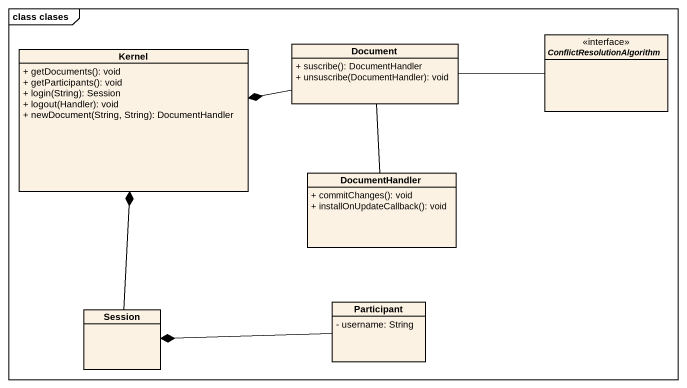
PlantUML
@startuml
mainframe class clases
hide circle
hide empty members
skinparam classAttributeIconSize 0
class Kernel {
  + getDocuments(): void
  + getParticipants(): void
  + login(String): Session
  + logout(Handler): void
  + newDocument(String, String): DocumentHandler
}
class Document {
  + suscribe(): DocumentHandler
  + unsuscribe(DocumentHandler): void
}
interface ConflictResolutionAlgorithm <<interface>>
class DocumentHandler {
  + commitChanges(): void
  + installOnUpdateCallback(): void
}
class Session
class "Participant" as Participant_ {
  - username: String
}
Document -left-* Kernel
Document -right- ConflictResolutionAlgorithm
DocumentHandler -up- Document
Session -up-* Kernel
Participant_ -left-* Session
@enduml
